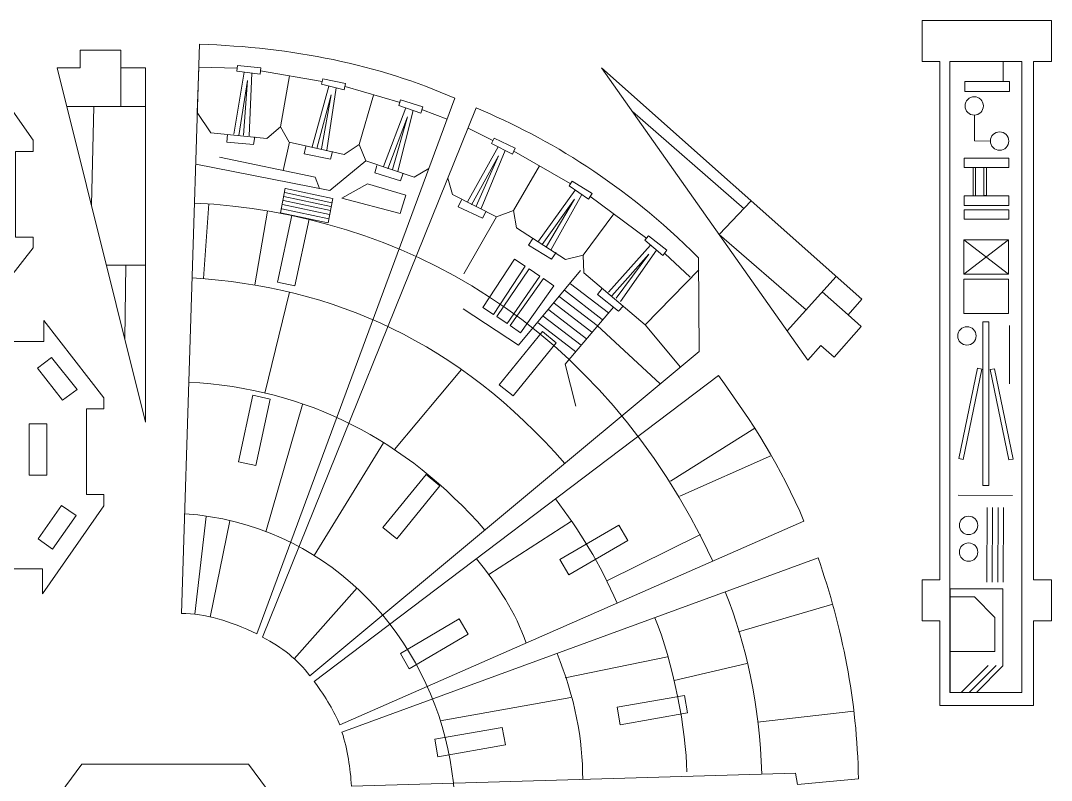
# Model space of a CAD drawing. Header units: millimetres. Extents: x -90 to 387, y 0 to 275.
# Drawn here: x 195.2 to 387.1, y 134 to 275.5 of the extents above; entities that cross this region are included whole.
import ezdxf

# ---------------------------------------------------------------- set-up
doc = ezdxf.new("R2010")
doc.units = ezdxf.units.MM
doc.layers.add('Layer 1', color=7, linetype='Continuous')

msp = doc.modelspace()

# ---------------------------------------------------------------- linework, layer by layer
at = {"layer": 'Layer 1', "color": 240, "lineweight": 20}
msp.add_lwpolyline([(196.83, 190.87), (200.13, 190.87), (200.13, 200.42), (196.83, 200.42), (196.83, 190.87)], close=True, dxfattribs=at)
at = {"layer": 'Layer 1', "color": 250, "lineweight": 20}
for points, knots in [([(363.02, 267.84), (363.02, 267.84), (363.02, 275.47), (363.02, 275.47), (363.02, 275.47), (363.02, 275.47), (387.09, 275.47), (387.09, 275.47), (387.09, 275.47), (387.09, 275.47), (387.09, 267.84), (387.09, 267.84), (387.09, 267.84), (387.09, 267.84), (383.78, 267.84), (383.78, 267.84), (383.78, 267.84), (383.78, 267.84), (383.78, 171.36), (383.78, 171.36), (383.78, 171.36), (383.78, 171.36), (387.09, 171.36), (387.09, 171.36), (387.09, 171.36), (387.09, 171.36), (387.09, 163.73), (387.09, 163.73), (387.09, 163.73), (387.09, 163.73), (383.78, 163.73), (383.78, 163.73), (383.78, 163.73), (383.78, 163.73), (383.78, 147.95), (383.78, 147.95), (383.78, 147.95), (383.78, 147.95), (366.32, 147.95), (366.32, 147.95), (366.32, 147.95), (366.32, 147.95), (366.32, 163.73), (366.32, 163.73), (366.32, 163.73), (366.32, 163.73), (363.02, 163.73), (363.02, 163.73), (363.02, 163.73), (363.02, 163.73), (363.02, 171.36), (363.02, 171.36), (363.02, 171.36), (363.02, 171.36), (366.32, 171.36), (366.32, 171.36), (366.32, 171.36), (366.32, 171.36), (366.32, 267.84), (366.32, 267.84), (366.32, 267.84), (366.32, 267.84), (363.02, 267.84), (363.02, 267.84)], [0, 0, 0, 0, 0.058824, 0.058824, 0.058824, 0.058824, 0.117647, 0.117647, 0.117647, 0.117647, 0.176471, 0.176471, 0.176471, 0.176471, 0.235294, 0.235294, 0.235294, 0.235294, 0.294118, 0.294118, 0.294118, 0.294118, 0.352941, 0.352941, 0.352941, 0.352941, 0.411765, 0.411765, 0.411765, 0.411765, 0.470588, 0.470588, 0.470588, 0.470588, 0.529412, 0.529412, 0.529412, 0.529412, 0.588235, 0.588235, 0.588235, 0.588235, 0.647059, 0.647059, 0.647059, 0.647059, 0.705882, 0.705882, 0.705882, 0.705882, 0.764706, 0.764706, 0.764706, 0.764706, 0.823529, 0.823529, 0.823529, 0.823529, 0.882353, 0.882353, 0.882353, 0.882353, 1, 1, 1, 1]), ([(239.2, 161.31), (234.26, 163.68), (229.54, 165.14), (225.2, 165.06), (225.2, 165.06), (225.2, 165.06), (228.53, 271.08), (228.53, 271.08), (228.53, 271.08), (245.84, 270.5), (261.79, 267.35), (276.04, 261), (276.04, 261), (276.04, 261), (239.2, 161.31), (239.2, 161.31)], [0, 0, 0, 0, 0.2, 0.2, 0.2, 0.2, 0.4, 0.4, 0.4, 0.4, 0.6, 0.6, 0.6, 0.6, 1, 1, 1, 1]), ([(186.05, 269.61), (186.05, 269.61), (197.57, 253.23), (197.57, 253.23), (197.57, 253.23), (197.57, 253.23), (197.57, 251.11), (197.57, 251.11), (197.57, 251.11), (197.57, 251.11), (194.27, 251.11), (194.27, 251.11), (194.27, 251.11), (194.27, 251.11), (194.27, 235.18), (194.27, 235.18), (194.27, 235.18), (194.27, 235.18), (197.57, 235.18), (197.57, 235.18), (197.57, 235.18), (197.57, 235.18), (197.57, 233.14), (197.57, 233.14), (197.57, 233.14), (197.57, 233.14), (186.27, 218.75), (186.27, 218.75), (186.27, 218.75), (186.27, 218.75), (186.05, 222.67), (186.05, 222.67), (186.05, 222.67), (186.05, 222.67), (179.82, 222.71), (179.82, 222.71), (179.82, 222.71), (179.82, 222.71), (179.82, 224.6), (179.82, 224.6), (179.82, 224.6), (179.82, 224.6), (155.52, 224.6), (155.52, 224.6), (155.52, 224.6), (155.52, 224.6), (155.52, 222.67), (155.52, 222.67), (155.52, 222.67), (155.52, 222.67), (149.53, 222.67), (149.53, 222.67), (149.53, 222.67), (149.53, 222.67), (149.53, 218.75), (149.53, 218.75), (149.53, 218.75), (149.53, 218.75), (138.33, 233.14), (138.33, 233.14), (138.33, 233.14), (138.33, 233.14), (138.33, 235.18), (138.33, 235.18), (138.33, 235.18), (138.33, 235.18), (141.6, 235.18), (141.6, 235.18), (141.6, 235.18), (141.6, 235.18), (141.6, 251.11), (141.6, 251.11), (141.6, 251.11), (141.6, 251.11), (138.33, 251.11), (138.33, 251.11), (138.33, 251.11), (138.33, 251.11), (138.33, 253.23), (138.33, 253.23), (138.33, 253.23), (138.33, 253.23), (149.75, 269.61), (149.75, 269.61), (149.75, 269.61), (149.75, 269.61), (149.75, 264.93), (149.75, 264.93), (149.75, 264.93), (149.75, 264.93), (155.52, 264.93), (155.52, 264.93), (155.52, 264.93), (155.52, 264.93), (155.52, 262.05), (155.52, 262.05), (155.52, 262.05), (155.52, 262.05), (179.82, 262.05), (179.82, 262.05), (179.82, 262.05), (179.82, 262.05), (179.82, 264.93), (179.82, 264.93), (179.82, 264.93), (179.82, 264.93), (186.05, 264.93), (186.05, 264.93), (186.05, 264.93), (186.05, 264.93), (186.05, 269.61), (186.05, 269.61)], [0, 0, 0, 0, 0.034483, 0.034483, 0.034483, 0.034483, 0.068966, 0.068966, 0.068966, 0.068966, 0.103448, 0.103448, 0.103448, 0.103448, 0.137931, 0.137931, 0.137931, 0.137931, 0.172414, 0.172414, 0.172414, 0.172414, 0.206897, 0.206897, 0.206897, 0.206897, 0.241379, 0.241379, 0.241379, 0.241379, 0.275862, 0.275862, 0.275862, 0.275862, 0.310345, 0.310345, 0.310345, 0.310345, 0.344828, 0.344828, 0.344828, 0.344828, 0.37931, 0.37931, 0.37931, 0.37931, 0.413793, 0.413793, 0.413793, 0.413793, 0.448276, 0.448276, 0.448276, 0.448276, 0.482759, 0.482759, 0.482759, 0.482759, 0.517241, 0.517241, 0.517241, 0.517241, 0.551724, 0.551724, 0.551724, 0.551724, 0.586207, 0.586207, 0.586207, 0.586207, 0.62069, 0.62069, 0.62069, 0.62069, 0.655172, 0.655172, 0.655172, 0.655172, 0.689655, 0.689655, 0.689655, 0.689655, 0.724138, 0.724138, 0.724138, 0.724138, 0.758621, 0.758621, 0.758621, 0.758621, 0.793103, 0.793103, 0.793103, 0.793103, 0.827586, 0.827586, 0.827586, 0.827586, 0.862069, 0.862069, 0.862069, 0.862069, 0.896552, 0.896552, 0.896552, 0.896552, 0.931034, 0.931034, 0.931034, 0.931034, 1, 1, 1, 1]), ([(206.31, 266.69), (206.31, 266.69), (206.31, 269.99), (206.31, 269.99), (206.31, 269.99), (206.31, 269.99), (213.93, 269.99), (213.93, 269.99), (213.93, 269.99), (213.93, 269.99), (213.93, 266.69), (213.93, 266.69), (213.93, 266.69), (213.93, 266.69), (218.49, 266.69), (218.49, 266.69), (218.49, 266.69), (218.49, 266.69), (218.49, 200.73), (218.49, 200.73), (218.49, 200.73), (218.49, 200.73), (202.08, 266.69), (202.08, 266.69), (202.08, 266.69), (202.08, 266.69), (206.31, 266.69), (206.31, 266.69)], [0, 0, 0, 0, 0.125, 0.125, 0.125, 0.125, 0.25, 0.25, 0.25, 0.25, 0.375, 0.375, 0.375, 0.375, 0.5, 0.5, 0.5, 0.5, 0.625, 0.625, 0.625, 0.625, 0.75, 0.75, 0.75, 0.75, 1, 1, 1, 1]), ([(303.38, 266.68), (303.38, 266.68), (351.82, 223.58), (351.82, 223.58), (351.82, 223.58), (351.82, 223.58), (349.24, 220.69), (349.24, 220.69), (349.24, 220.69), (349.24, 220.69), (351.71, 218.49), (351.71, 218.49), (351.71, 218.49), (351.71, 218.49), (346.64, 212.8), (346.64, 212.8), (346.64, 212.8), (346.64, 212.8), (344.18, 214.99), (344.18, 214.99), (344.18, 214.99), (344.18, 214.99), (341.76, 212.28), (341.76, 212.28), (341.76, 212.28), (341.76, 212.28), (303.38, 266.68), (303.38, 266.68)], [0, 0, 0, 0, 0.125, 0.125, 0.125, 0.125, 0.25, 0.25, 0.25, 0.25, 0.375, 0.375, 0.375, 0.375, 0.5, 0.5, 0.5, 0.5, 0.625, 0.625, 0.625, 0.625, 0.75, 0.75, 0.75, 0.75, 1, 1, 1, 1]), ([(280.06, 259.23), (293.7, 253.38), (307.44, 245.28), (321.43, 231.28), (321.43, 231.28), (321.43, 231.28), (321.56, 213.89), (321.56, 213.89), (321.56, 213.89), (321.56, 213.89), (249.09, 153.51), (249.09, 153.51), (249.09, 153.51), (246.85, 156.42), (243.92, 158.82), (240.27, 160.69), (240.27, 160.69), (240.27, 160.69), (280.06, 259.23), (280.06, 259.23)], [0, 0, 0, 0, 0.166667, 0.166667, 0.166667, 0.166667, 0.333333, 0.333333, 0.333333, 0.333333, 0.5, 0.5, 0.5, 0.5, 0.666667, 0.666667, 0.666667, 0.666667, 1, 1, 1, 1]), ([(163.05, 168.75), (163.05, 168.75), (151.53, 185.14), (151.53, 185.14), (151.53, 185.14), (151.53, 185.14), (151.53, 187.25), (151.53, 187.25), (151.53, 187.25), (151.53, 187.25), (154.82, 187.25), (154.82, 187.25), (154.82, 187.25), (154.82, 187.25), (154.82, 203.19), (154.82, 203.19), (154.82, 203.19), (154.82, 203.19), (151.53, 203.19), (151.53, 203.19), (151.53, 203.19), (151.53, 203.19), (151.53, 205.23), (151.53, 205.23), (151.53, 205.23), (151.53, 205.23), (162.83, 219.62), (162.83, 219.62), (162.83, 219.62), (162.83, 219.62), (163.05, 215.7), (163.05, 215.7), (163.05, 215.7), (163.05, 215.7), (169.28, 215.66), (169.28, 215.66), (169.28, 215.66), (169.28, 215.66), (169.28, 213.77), (169.28, 213.77), (169.28, 213.77), (169.28, 213.77), (193.57, 213.77), (193.57, 213.77), (193.57, 213.77), (193.57, 213.77), (193.57, 215.7), (193.57, 215.7), (193.57, 215.7), (193.57, 215.7), (199.57, 215.7), (199.57, 215.7), (199.57, 215.7), (199.57, 215.7), (199.57, 219.62), (199.57, 219.62), (199.57, 219.62), (199.57, 219.62), (210.76, 205.23), (210.76, 205.23), (210.76, 205.23), (210.76, 205.23), (210.76, 203.19), (210.76, 203.19), (210.76, 203.19), (210.76, 203.19), (207.5, 203.19), (207.5, 203.19), (207.5, 203.19), (207.5, 203.19), (207.5, 187.25), (207.5, 187.25), (207.5, 187.25), (207.5, 187.25), (210.76, 187.25), (210.76, 187.25), (210.76, 187.25), (210.76, 187.25), (210.76, 185.14), (210.76, 185.14), (210.76, 185.14), (210.76, 185.14), (199.35, 168.75), (199.35, 168.75), (199.35, 168.75), (199.35, 168.75), (199.35, 173.43), (199.35, 173.43), (199.35, 173.43), (199.35, 173.43), (193.57, 173.43), (193.57, 173.43), (193.57, 173.43), (193.57, 173.43), (193.57, 176.32), (193.57, 176.32), (193.57, 176.32), (193.57, 176.32), (169.28, 176.32), (169.28, 176.32), (169.28, 176.32), (169.28, 176.32), (169.28, 173.43), (169.28, 173.43), (169.28, 173.43), (169.28, 173.43), (163.05, 173.43), (163.05, 173.43), (163.05, 173.43), (163.05, 173.43), (163.05, 168.75), (163.05, 168.75)], [0, 0, 0, 0, 0.034483, 0.034483, 0.034483, 0.034483, 0.068966, 0.068966, 0.068966, 0.068966, 0.103448, 0.103448, 0.103448, 0.103448, 0.137931, 0.137931, 0.137931, 0.137931, 0.172414, 0.172414, 0.172414, 0.172414, 0.206897, 0.206897, 0.206897, 0.206897, 0.241379, 0.241379, 0.241379, 0.241379, 0.275862, 0.275862, 0.275862, 0.275862, 0.310345, 0.310345, 0.310345, 0.310345, 0.344828, 0.344828, 0.344828, 0.344828, 0.37931, 0.37931, 0.37931, 0.37931, 0.413793, 0.413793, 0.413793, 0.413793, 0.448276, 0.448276, 0.448276, 0.448276, 0.482759, 0.482759, 0.482759, 0.482759, 0.517241, 0.517241, 0.517241, 0.517241, 0.551724, 0.551724, 0.551724, 0.551724, 0.586207, 0.586207, 0.586207, 0.586207, 0.62069, 0.62069, 0.62069, 0.62069, 0.655172, 0.655172, 0.655172, 0.655172, 0.689655, 0.689655, 0.689655, 0.689655, 0.724138, 0.724138, 0.724138, 0.724138, 0.758621, 0.758621, 0.758621, 0.758621, 0.793103, 0.793103, 0.793103, 0.793103, 0.827586, 0.827586, 0.827586, 0.827586, 0.862069, 0.862069, 0.862069, 0.862069, 0.896552, 0.896552, 0.896552, 0.896552, 0.931034, 0.931034, 0.931034, 0.931034, 1, 1, 1, 1]), ([(249.91, 152.4), (252.09, 149.44), (253.71, 146.74), (254.64, 144.34), (254.64, 144.34), (254.64, 144.34), (341.04, 182.28), (341.04, 182.28), (341.04, 182.28), (336.86, 192.21), (331.27, 201.03), (325.11, 209.39), (325.11, 209.39), (325.11, 209.39), (249.91, 152.4), (249.91, 152.4)], [0, 0, 0, 0, 0.2, 0.2, 0.2, 0.2, 0.4, 0.4, 0.4, 0.4, 0.6, 0.6, 0.6, 0.6, 1, 1, 1, 1]), ([(339.81, 133.26), (339.81, 133.26), (339.44, 135.34), (339.44, 135.34), (339.44, 135.34), (339.44, 135.34), (256.82, 132.93), (256.82, 132.93), (256.82, 132.93), (256.63, 136.3), (256.1, 139.66), (255.06, 143.01), (255.06, 143.01), (255.06, 143.01), (343.68, 175.42), (343.68, 175.42), (343.68, 175.42), (348.14, 162.49), (350.95, 148.92), (351.17, 134.32), (351.17, 134.32), (351.17, 134.32), (339.81, 133.26), (339.81, 133.26)], [0, 0, 0, 0, 0.142857, 0.142857, 0.142857, 0.142857, 0.285714, 0.285714, 0.285714, 0.285714, 0.428571, 0.428571, 0.428571, 0.428571, 0.571429, 0.571429, 0.571429, 0.571429, 0.714286, 0.714286, 0.714286, 0.714286, 1, 1, 1, 1]), ([(199.62, 127.52), (199.62, 127.52), (206.65, 137.06), (206.65, 137.06), (206.65, 137.06), (206.65, 137.06), (237.63, 137.06), (237.63, 137.06), (237.63, 137.06), (237.63, 137.06), (244.34, 127.95), (244.34, 127.95), (244.34, 127.95), (244.34, 127.95), (244.34, 108.65), (244.34, 108.65), (244.34, 108.65), (244.34, 108.65), (237.15, 98.9), (237.15, 98.9), (237.15, 98.9), (237.15, 98.9), (206.81, 98.9), (206.81, 98.9), (206.81, 98.9), (206.81, 98.9), (199.62, 108.65), (199.62, 108.65), (199.62, 108.65), (199.62, 108.65), (199.62, 127.52), (199.62, 127.52)], [0, 0, 0, 0, 0.111111, 0.111111, 0.111111, 0.111111, 0.222222, 0.222222, 0.222222, 0.222222, 0.333333, 0.333333, 0.333333, 0.333333, 0.444444, 0.444444, 0.444444, 0.444444, 0.555556, 0.555556, 0.555556, 0.555556, 0.666667, 0.666667, 0.666667, 0.666667, 0.777778, 0.777778, 0.777778, 0.777778, 1, 1, 1, 1])]:
    msp.add_open_spline(points, degree=3, knots=knots, dxfattribs=at)
at = {"layer": 'Layer 1', "color": 114, "lineweight": 20}
for points in [[(213.93, 266.69), (213.93, 266.69), (213.93, 259.5), (213.93, 259.5)], [(378.14, 267.85), (378.14, 264.08), (378.14, 264.08), (378.14, 264.08)], [(236.86, 265.88), (236.86, 265.88), (234.96, 254.33), (234.96, 254.33)], [(238.31, 265.69), (238.31, 265.69), (237.76, 254), (237.76, 254)], [(251.38, 264.12), (251.38, 264.12), (239.88, 266.12), (239.88, 266.12)], [(243.64, 255.72), (243.64, 255.72), (245.29, 265.18), (245.29, 265.18)], [(252.59, 263.29), (252.59, 263.29), (249.51, 251.99), (249.51, 251.99)], [(254, 262.95), (254, 262.95), (252.27, 251.37), (252.27, 251.37)], [(265.91, 260.22), (265.91, 260.22), (255.65, 263.17), (255.65, 263.17)], [(203.87, 259.5), (203.87, 259.5), (218.49, 259.5), (218.49, 259.5)], [(208.89, 259.5), (208.89, 259.5), (208.43, 241.15), (208.43, 241.15)], [(266.94, 259.23), (266.94, 259.23), (262.76, 248.29), (262.76, 248.29)], [(268.32, 258.75), (268.32, 258.75), (265.45, 247.41), (265.45, 247.41)], [(274.62, 257.15), (274.62, 257.15), (270.06, 258.84), (270.06, 258.84)], [(309.11, 258.57), (309.11, 258.57), (329.88, 240.43), (329.88, 240.43)], [(278.53, 255.46), (278.53, 255.46), (283.11, 253.12), (283.11, 253.12)], [(244.12, 247.57), (244.12, 247.57), (245.3, 252.81), (245.3, 252.81)], [(255.44, 250.53), (255.44, 250.53), (258.25, 252.42), (258.25, 252.42)], [(284.14, 251.96), (284.14, 251.96), (278.43, 241.73), (278.43, 241.73)], [(285.43, 251.29), (285.43, 251.29), (280.96, 240.48), (280.96, 240.48)], [(287.03, 251.19), (287.03, 251.19), (297.53, 245.15), (297.53, 245.15)], [(243.61, 239.7), (243.61, 239.7), (244.47, 244.25), (244.47, 244.25)], [(244.54, 244.23), (244.54, 244.23), (253.3, 242.36), (253.3, 242.36)], [(298.48, 243.92), (298.48, 243.92), (291.65, 234.4), (291.65, 234.4)], [(244.18, 241.96), (244.18, 241.96), (252.94, 240.09), (252.94, 240.09)], [(244.21, 242.72), (244.21, 242.72), (252.97, 240.85), (252.97, 240.85)], [(244.44, 243.44), (244.44, 243.44), (253.2, 241.57), (253.2, 241.57)], [(252.47, 237.8), (252.47, 237.8), (253.34, 242.35), (253.34, 242.35)], [(299.69, 243.1), (299.69, 243.1), (294.02, 232.86), (294.02, 232.86)], [(301.21, 242.78), (301.21, 242.78), (311.79, 234.92), (311.79, 234.92)], [(324.09, 174.83), (303.19, 219.3), (265.86, 239.57), (227.61, 241.5)], [(230.27, 241.34), (230.27, 241.34), (229.26, 227.43), (229.26, 227.43)], [(241.22, 240), (241.22, 240), (238.84, 226.26), (238.84, 226.26)], [(243.86, 240.43), (243.86, 240.43), (252.62, 238.56), (252.62, 238.56)], [(243.96, 241.23), (243.96, 241.23), (252.72, 239.35), (252.72, 239.35)], [(287.01, 240.13), (287.01, 240.13), (287.51, 236.88), (287.51, 236.88)], [(243.64, 239.69), (243.64, 239.69), (252.4, 237.82), (252.4, 237.82)], [(370.8, 228.24), (370.8, 228.24), (379.13, 234.64), (379.13, 234.64)], [(370.8, 234.64), (370.8, 234.64), (379.13, 228.24), (379.13, 228.24)], [(312.49, 233.67), (312.49, 233.67), (304.69, 224.93), (304.69, 224.93)], [(313.6, 232.73), (313.6, 232.73), (306.88, 223.15), (306.88, 223.15)], [(315.15, 232.14), (315.15, 232.14), (319.87, 227.69), (319.87, 227.69)], [(211.22, 229.94), (211.22, 229.94), (218.49, 229.94), (218.49, 229.94)], [(214.63, 216.24), (214.63, 216.24), (214.86, 229.96), (214.86, 229.96)], [(311.51, 218.83), (311.51, 218.83), (321.45, 229.07), (321.45, 229.07)], [(227.17, 227.56), (253.43, 226.01), (276.88, 215.54), (296.54, 193.04)], [(297.6, 226.47), (297.6, 226.47), (304.63, 221.04), (304.63, 221.04)], [(347.02, 227.85), (347.02, 227.85), (337.94, 217.7), (337.94, 217.7)], [(245.27, 224.92), (245.27, 224.92), (240.67, 206.08), (240.67, 206.08)], [(296.48, 225.26), (296.48, 225.26), (303.51, 219.83), (303.51, 219.83)], [(344.45, 224.97), (344.45, 224.97), (349.24, 220.69), (349.24, 220.69)], [(294.53, 222.87), (294.53, 222.87), (301.56, 217.44), (301.56, 217.44)], [(295.5, 224.12), (295.5, 224.12), (302.53, 218.7), (302.53, 218.7)], [(293.55, 221.64), (293.55, 221.64), (300.58, 216.21), (300.58, 216.21)], [(291.54, 219.23), (291.54, 219.23), (298.57, 213.8), (298.57, 213.8)], [(292.52, 220.46), (292.52, 220.46), (299.55, 215.04), (299.55, 215.04)], [(302.53, 218.7), (302.53, 218.7), (314.28, 207.82), (314.28, 207.82)], [(379.31, 218.72), (379.31, 207.87), (379.31, 207.87), (379.31, 207.87)], [(277.32, 210.52), (277.32, 210.52), (264.83, 195.61), (264.83, 195.61)], [(226.56, 208.17), (248.74, 206.94), (266.95, 197.44), (281.64, 180.63)], [(247.68, 204.01), (247.68, 204.01), (240.91, 180.3), (240.91, 180.3)], [(331.92, 199.61), (331.92, 199.61), (316.21, 189.73), (316.21, 189.73)], [(262.76, 196.87), (262.76, 196.87), (249.91, 175.89), (249.91, 175.89)], [(334.97, 194.5), (334.97, 194.5), (317.91, 186.93), (317.91, 186.93)], [(294.8, 186.42), (299.21, 180.65), (303.14, 174.26), (306.27, 167.01)], [(369.73, 187.1), (369.73, 187.1), (379.87, 187.05), (379.87, 187.05)], [(375.06, 170.94), (375.06, 170.94), (375.13, 184.81), (375.13, 184.81)], [(376.08, 170.94), (376.08, 170.94), (376.14, 184.81), (376.14, 184.81)], [(377.09, 170.94), (377.09, 170.94), (377.16, 184.81), (377.16, 184.81)], [(378.11, 170.94), (378.11, 170.94), (378.18, 184.81), (378.18, 184.81)], [(244.08, 79.88), (298.33, 105.21), (277.77, 180), (225.8, 183.66)], [(229.79, 183.16), (229.79, 183.16), (227.65, 164.95), (227.65, 164.95)], [(234.2, 182.33), (234.2, 182.33), (230.5, 164.4), (230.5, 164.4)], [(297.8, 182.3), (297.8, 182.3), (282.36, 172.35), (282.36, 172.35)], [(321.79, 179.78), (321.79, 179.78), (304.35, 171.14), (304.35, 171.14)], [(289.36, 159.59), (287.39, 165.18), (284.11, 170.35), (280.09, 175.27)], [(246.17, 156.66), (246.17, 156.66), (257.91, 169.89), (257.91, 169.89)], [(326.4, 169.1), (330.3, 159.32), (332.75, 148.17), (333.19, 135.15)], [(346.42, 166.83), (346.42, 166.83), (328.84, 161.7), (328.84, 161.7)], [(313.3, 164.31), (316.64, 156.14), (319.22, 143.1), (319.21, 135.6)], [(295.08, 157.65), (298.42, 149.48), (299.88, 141.68), (299.86, 134.18)], [(296.6, 153.14), (296.6, 153.14), (315.67, 157.03), (315.67, 157.03)], [(330.39, 155.79), (330.39, 155.79), (316.87, 152.64), (316.87, 152.64)], [(375.31, 155.38), (375.31, 155.38), (370.37, 150.44), (370.37, 150.44)], [(376.81, 155.38), (376.81, 155.38), (371.87, 150.44), (371.87, 150.44)], [(273.32, 145.12), (273.32, 145.12), (297.62, 149.46), (297.62, 149.46)], [(350.35, 146.91), (350.35, 146.91), (332.37, 144.84), (332.37, 144.84)]]:
    msp.add_open_spline(points, degree=3, dxfattribs=at)
for points, knots in [([(235.54, 266.6), (235.54, 266.6), (228.4, 266.82), (228.4, 266.82), (228.4, 266.82), (228.4, 266.82), (228.13, 258.33), (228.13, 258.33), (228.13, 258.33), (228.13, 258.33), (230.65, 254.58), (230.65, 254.58), (230.65, 254.58), (230.65, 254.58), (241.06, 253.54), (241.06, 253.54), (241.06, 253.54), (241.06, 253.54), (243.64, 255.72), (243.64, 255.72), (243.64, 255.72), (243.64, 255.72), (245.22, 252.83), (245.22, 252.83), (245.22, 252.83), (245.22, 252.83), (255.44, 250.53), (255.44, 250.53)], [0, 0, 0, 0, 0.125, 0.125, 0.125, 0.125, 0.25, 0.25, 0.25, 0.25, 0.375, 0.375, 0.375, 0.375, 0.5, 0.5, 0.5, 0.5, 0.625, 0.625, 0.625, 0.625, 0.75, 0.75, 0.75, 0.75, 1, 1, 1, 1]), ([(235.47, 266.07), (235.47, 266.07), (235.61, 267.13), (235.61, 267.13), (235.61, 267.13), (235.61, 267.13), (239.94, 266.7), (239.94, 266.7), (239.94, 266.7), (239.94, 266.7), (239.82, 265.49), (239.82, 265.49), (239.82, 265.49), (239.82, 265.49), (235.47, 266.07), (235.47, 266.07)], [0, 0, 0, 0, 0.2, 0.2, 0.2, 0.2, 0.4, 0.4, 0.4, 0.4, 0.6, 0.6, 0.6, 0.6, 1, 1, 1, 1]), ([(368.17, 150.4), (368.17, 150.4), (368.17, 267.83), (368.17, 267.83), (368.17, 267.83), (368.17, 267.83), (381.58, 267.83), (381.58, 267.83), (381.58, 267.83), (381.58, 267.83), (381.58, 150.4), (381.58, 150.4), (381.58, 150.4), (381.58, 150.4), (368.17, 150.4), (368.17, 150.4)], [0, 0, 0, 0, 0.2, 0.2, 0.2, 0.2, 0.4, 0.4, 0.4, 0.4, 0.6, 0.6, 0.6, 0.6, 1, 1, 1, 1]), ([(235.85, 254.06), (235.85, 254.06), (237.49, 264.31), (237.49, 264.31), (237.49, 264.31), (237.49, 264.31), (236.72, 254.13), (236.72, 254.13)], [0, 0, 0, 0, 0.333333, 0.333333, 0.333333, 0.333333, 1, 1, 1, 1]), ([(251.22, 263.62), (251.22, 263.62), (251.47, 264.65), (251.47, 264.65), (251.47, 264.65), (251.47, 264.65), (255.73, 263.79), (255.73, 263.79), (255.73, 263.79), (255.73, 263.79), (255.49, 262.59), (255.49, 262.59), (255.49, 262.59), (255.49, 262.59), (251.22, 263.62), (251.22, 263.62)], [0, 0, 0, 0, 0.2, 0.2, 0.2, 0.2, 0.4, 0.4, 0.4, 0.4, 0.6, 0.6, 0.6, 0.6, 1, 1, 1, 1]), ([(370.98, 264.11), (370.98, 264.11), (370.98, 262.27), (370.98, 262.27), (370.98, 262.27), (370.98, 262.27), (379.26, 262.27), (379.26, 262.27), (379.26, 262.27), (379.26, 262.27), (379.26, 264.11), (379.26, 264.11), (379.26, 264.11), (379.26, 264.11), (370.98, 264.11), (370.98, 264.11)], [0, 0, 0, 0, 0.2, 0.2, 0.2, 0.2, 0.4, 0.4, 0.4, 0.4, 0.6, 0.6, 0.6, 0.6, 1, 1, 1, 1]), ([(227.83, 248.72), (227.83, 248.72), (252.79, 243.82), (252.79, 243.82), (252.79, 243.82), (252.79, 243.82), (259.49, 249.37), (259.49, 249.37), (259.49, 249.37), (259.49, 249.37), (258.25, 252.42), (258.25, 252.42), (258.25, 252.42), (258.25, 252.42), (260.93, 261.6), (260.93, 261.6)], [0, 0, 0, 0, 0.2, 0.2, 0.2, 0.2, 0.4, 0.4, 0.4, 0.4, 0.6, 0.6, 0.6, 0.6, 1, 1, 1, 1]), ([(250.37, 251.63), (250.37, 251.63), (253.05, 261.66), (253.05, 261.66), (253.05, 261.66), (253.05, 261.66), (251.25, 251.61), (251.25, 251.61)], [0, 0, 0, 0, 0.333333, 0.333333, 0.333333, 0.333333, 1, 1, 1, 1]), ([(374.43, 259.59), (374.43, 260.53), (373.66, 261.3), (372.72, 261.3), (372.72, 261.3), (371.77, 261.3), (371.01, 260.53), (371.01, 259.59), (371.01, 259.59), (371.01, 258.64), (371.77, 257.88), (372.72, 257.88), (372.72, 257.88), (373.66, 257.88), (374.43, 258.64), (374.43, 259.59)], [0, 0, 0, 0, 0.2, 0.2, 0.2, 0.2, 0.4, 0.4, 0.4, 0.4, 0.6, 0.6, 0.6, 0.6, 1, 1, 1, 1]), ([(265.61, 259.69), (265.61, 259.69), (265.96, 260.7), (265.96, 260.7), (265.96, 260.7), (265.96, 260.7), (270.12, 259.42), (270.12, 259.42), (270.12, 259.42), (270.12, 259.42), (269.76, 258.25), (269.76, 258.25), (269.76, 258.25), (269.76, 258.25), (265.61, 259.69), (265.61, 259.69)], [0, 0, 0, 0, 0.2, 0.2, 0.2, 0.2, 0.4, 0.4, 0.4, 0.4, 0.6, 0.6, 0.6, 0.6, 1, 1, 1, 1]), ([(263.58, 247.85), (263.58, 247.85), (267.24, 257.56), (267.24, 257.56), (267.24, 257.56), (267.24, 257.56), (264.45, 247.74), (264.45, 247.74)], [0, 0, 0, 0, 0.333333, 0.333333, 0.333333, 0.333333, 1, 1, 1, 1]), ([(375.69, 253.05), (375.69, 253.05), (372.78, 253.06), (372.78, 253.06), (372.78, 253.06), (372.78, 253.06), (372.8, 257.82), (372.8, 257.82)], [0, 0, 0, 0, 0.333333, 0.333333, 0.333333, 0.333333, 1, 1, 1, 1]), ([(233.75, 254.27), (233.75, 254.27), (233.61, 252.85), (233.61, 252.85), (233.61, 252.85), (233.61, 252.85), (238.61, 252.38), (238.61, 252.38), (238.61, 252.38), (238.61, 252.38), (238.82, 253.86), (238.82, 253.86)], [0, 0, 0, 0, 0.25, 0.25, 0.25, 0.25, 0.5, 0.5, 0.5, 0.5, 1, 1, 1, 1]), ([(282.89, 252.61), (282.89, 252.61), (283.38, 253.56), (283.38, 253.56), (283.38, 253.56), (283.38, 253.56), (287.31, 251.69), (287.31, 251.69), (287.31, 251.69), (287.31, 251.69), (286.78, 250.59), (286.78, 250.59), (286.78, 250.59), (286.78, 250.59), (282.89, 252.61), (282.89, 252.61)], [0, 0, 0, 0, 0.2, 0.2, 0.2, 0.2, 0.4, 0.4, 0.4, 0.4, 0.6, 0.6, 0.6, 0.6, 1, 1, 1, 1]), ([(379.16, 253.04), (379.16, 253.98), (378.4, 254.75), (377.45, 254.75), (377.45, 254.75), (376.51, 254.75), (375.74, 253.98), (375.74, 253.04), (375.74, 253.04), (375.74, 252.09), (376.51, 251.33), (377.45, 251.33), (377.45, 251.33), (378.4, 251.33), (379.16, 252.09), (379.16, 253.04)], [0, 0, 0, 0, 0.2, 0.2, 0.2, 0.2, 0.4, 0.4, 0.4, 0.4, 0.6, 0.6, 0.6, 0.6, 1, 1, 1, 1]), ([(248.31, 252.05), (248.31, 252.05), (248.02, 250.65), (248.02, 250.65), (248.02, 250.65), (248.02, 250.65), (252.95, 249.67), (252.95, 249.67), (252.95, 249.67), (252.95, 249.67), (253.3, 251.13), (253.3, 251.13)], [0, 0, 0, 0, 0.25, 0.25, 0.25, 0.25, 0.5, 0.5, 0.5, 0.5, 1, 1, 1, 1]), ([(232.25, 250.04), (232.25, 250.04), (250.07, 246.34), (250.07, 246.34), (250.07, 246.34), (250.07, 246.34), (250.87, 244.21), (250.87, 244.21)], [0, 0, 0, 0, 0.333333, 0.333333, 0.333333, 0.333333, 1, 1, 1, 1]), ([(279.18, 241.18), (279.18, 241.18), (284.2, 250.27), (284.2, 250.27), (284.2, 250.27), (284.2, 250.27), (280.02, 240.95), (280.02, 240.95)], [0, 0, 0, 0, 0.333333, 0.333333, 0.333333, 0.333333, 1, 1, 1, 1]), ([(370.85, 248.11), (370.85, 248.11), (370.85, 249.88), (370.85, 249.88), (370.85, 249.88), (370.85, 249.88), (379.15, 249.88), (379.15, 249.88), (379.15, 249.88), (379.15, 249.88), (379.15, 248.11), (379.15, 248.11), (379.15, 248.11), (379.15, 248.11), (370.85, 248.11), (370.85, 248.11)], [0, 0, 0, 0, 0.2, 0.2, 0.2, 0.2, 0.4, 0.4, 0.4, 0.4, 0.6, 0.6, 0.6, 0.6, 1, 1, 1, 1]), ([(259.49, 249.37), (259.49, 249.37), (268.52, 246.3), (268.52, 246.3), (268.52, 246.3), (268.52, 246.3), (271.22, 247.94), (271.22, 247.94)], [0, 0, 0, 0, 0.333333, 0.333333, 0.333333, 0.333333, 1, 1, 1, 1]), ([(261.57, 248.48), (261.57, 248.48), (261.15, 247.11), (261.15, 247.11), (261.15, 247.11), (261.15, 247.11), (265.95, 245.65), (265.95, 245.65), (265.95, 245.65), (265.95, 245.65), (266.45, 247.06), (266.45, 247.06)], [0, 0, 0, 0, 0.25, 0.25, 0.25, 0.25, 0.5, 0.5, 0.5, 0.5, 1, 1, 1, 1]), ([(277.73, 228.32), (277.73, 228.32), (283.84, 238.96), (283.84, 238.96), (283.84, 238.96), (283.84, 238.96), (287.01, 240.13), (287.01, 240.13), (287.01, 240.13), (287.01, 240.13), (291.8, 248.42), (291.8, 248.42)], [0, 0, 0, 0, 0.25, 0.25, 0.25, 0.25, 0.5, 0.5, 0.5, 0.5, 1, 1, 1, 1]), ([(372.51, 248.1), (372.51, 248.1), (372.51, 242.85), (372.51, 242.85), (372.51, 242.85), (372.51, 242.85), (372.99, 242.85), (372.99, 242.85), (372.99, 242.85), (372.99, 242.85), (372.99, 248.1), (372.99, 248.1), (372.99, 248.1), (372.99, 248.1), (372.51, 248.1), (372.51, 248.1)], [0, 0, 0, 0, 0.2, 0.2, 0.2, 0.2, 0.4, 0.4, 0.4, 0.4, 0.6, 0.6, 0.6, 0.6, 1, 1, 1, 1]), ([(374.52, 248.13), (374.52, 248.13), (374.52, 242.88), (374.52, 242.88), (374.52, 242.88), (374.52, 242.88), (375, 242.88), (375, 242.88), (375, 242.88), (375, 242.88), (375, 248.13), (375, 248.13), (375, 248.13), (375, 248.13), (374.52, 248.13), (374.52, 248.13)], [0, 0, 0, 0, 0.2, 0.2, 0.2, 0.2, 0.4, 0.4, 0.4, 0.4, 0.6, 0.6, 0.6, 0.6, 1, 1, 1, 1]), ([(283.84, 238.96), (283.84, 238.96), (275.65, 243.08), (275.65, 243.08), (275.65, 243.08), (275.65, 243.08), (274.78, 246.16), (274.78, 246.16)], [0, 0, 0, 0, 0.333333, 0.333333, 0.333333, 0.333333, 1, 1, 1, 1]), ([(297.31, 244.7), (297.31, 244.7), (297.9, 245.59), (297.9, 245.59), (297.9, 245.59), (297.9, 245.59), (301.6, 243.29), (301.6, 243.29), (301.6, 243.29), (301.6, 243.29), (300.95, 242.25), (300.95, 242.25), (300.95, 242.25), (300.95, 242.25), (297.31, 244.7), (297.31, 244.7)], [0, 0, 0, 0, 0.2, 0.2, 0.2, 0.2, 0.4, 0.4, 0.4, 0.4, 0.6, 0.6, 0.6, 0.6, 1, 1, 1, 1]), ([(255.02, 242.42), (255.02, 242.42), (259.8, 245.07), (259.8, 245.07), (259.8, 245.07), (259.8, 245.07), (266.97, 242.95), (266.97, 242.95), (266.97, 242.95), (266.97, 242.95), (265.86, 239.57), (265.86, 239.57), (265.86, 239.57), (265.86, 239.57), (255.02, 242.42), (255.02, 242.42)], [0, 0, 0, 0, 0.2, 0.2, 0.2, 0.2, 0.4, 0.4, 0.4, 0.4, 0.6, 0.6, 0.6, 0.6, 1, 1, 1, 1]), ([(277.28, 242.09), (277.28, 242.09), (276.66, 240.8), (276.66, 240.8), (276.66, 240.8), (276.66, 240.8), (281.21, 238.66), (281.21, 238.66), (281.21, 238.66), (281.21, 238.66), (281.9, 239.99), (281.9, 239.99)], [0, 0, 0, 0, 0.25, 0.25, 0.25, 0.25, 0.5, 0.5, 0.5, 0.5, 1, 1, 1, 1]), ([(292.34, 233.76), (292.34, 233.76), (298.35, 242.23), (298.35, 242.23), (298.35, 242.23), (298.35, 242.23), (293.15, 233.44), (293.15, 233.44)], [0, 0, 0, 0, 0.333333, 0.333333, 0.333333, 0.333333, 1, 1, 1, 1]), ([(331.21, 241.92), (331.21, 241.92), (325.27, 235.65), (325.27, 235.65), (325.27, 235.65), (325.27, 235.65), (341.46, 221.63), (341.46, 221.63)], [0, 0, 0, 0, 0.333333, 0.333333, 0.333333, 0.333333, 1, 1, 1, 1]), ([(370.85, 241.05), (370.85, 241.05), (370.85, 242.82), (370.85, 242.82), (370.85, 242.82), (370.85, 242.82), (379.15, 242.82), (379.15, 242.82), (379.15, 242.82), (379.15, 242.82), (379.15, 241.05), (379.15, 241.05), (379.15, 241.05), (379.15, 241.05), (370.85, 241.05), (370.85, 241.05)], [0, 0, 0, 0, 0.2, 0.2, 0.2, 0.2, 0.4, 0.4, 0.4, 0.4, 0.6, 0.6, 0.6, 0.6, 1, 1, 1, 1]), ([(370.85, 238.49), (370.85, 238.49), (370.85, 240.26), (370.85, 240.26), (370.85, 240.26), (370.85, 240.26), (379.15, 240.26), (379.15, 240.26), (379.15, 240.26), (379.15, 240.26), (379.15, 238.49), (379.15, 238.49), (379.15, 238.49), (379.15, 238.49), (370.85, 238.49), (370.85, 238.49)], [0, 0, 0, 0, 0.2, 0.2, 0.2, 0.2, 0.4, 0.4, 0.4, 0.4, 0.6, 0.6, 0.6, 0.6, 1, 1, 1, 1]), ([(305.63, 239.5), (305.63, 239.5), (299.94, 231.8), (299.94, 231.8), (299.94, 231.8), (299.94, 231.8), (296.65, 230.99), (296.65, 230.99), (296.65, 230.99), (296.65, 230.99), (287.51, 236.88), (287.51, 236.88)], [0, 0, 0, 0, 0.25, 0.25, 0.25, 0.25, 0.5, 0.5, 0.5, 0.5, 1, 1, 1, 1]), ([(290.55, 234.88), (290.55, 234.88), (289.79, 233.67), (289.79, 233.67), (289.79, 233.67), (289.79, 233.67), (294.06, 231.03), (294.06, 231.03), (294.06, 231.03), (294.06, 231.03), (294.9, 232.27), (294.9, 232.27)], [0, 0, 0, 0, 0.25, 0.25, 0.25, 0.25, 0.5, 0.5, 0.5, 0.5, 1, 1, 1, 1]), ([(311.41, 234.57), (311.41, 234.57), (312.1, 235.39), (312.1, 235.39), (312.1, 235.39), (312.1, 235.39), (315.53, 232.71), (315.53, 232.71), (315.53, 232.71), (315.53, 232.71), (314.77, 231.75), (314.77, 231.75), (314.77, 231.75), (314.77, 231.75), (311.41, 234.57), (311.41, 234.57)], [0, 0, 0, 0, 0.2, 0.2, 0.2, 0.2, 0.4, 0.4, 0.4, 0.4, 0.6, 0.6, 0.6, 0.6, 1, 1, 1, 1]), ([(370.8, 228.24), (370.8, 228.24), (370.8, 234.64), (370.8, 234.64), (370.8, 234.64), (370.8, 234.64), (379.13, 234.64), (379.13, 234.64), (379.13, 234.64), (379.13, 234.64), (379.13, 228.24), (379.13, 228.24), (379.13, 228.24), (379.13, 228.24), (370.8, 228.24), (370.8, 228.24)], [0, 0, 0, 0, 0.2, 0.2, 0.2, 0.2, 0.4, 0.4, 0.4, 0.4, 0.6, 0.6, 0.6, 0.6, 1, 1, 1, 1]), ([(281.29, 222.08), (281.29, 222.08), (283.28, 220.78), (283.28, 220.78), (283.28, 220.78), (283.28, 220.78), (289.16, 229.74), (289.16, 229.74), (289.16, 229.74), (289.16, 229.74), (287.17, 231.04), (287.17, 231.04), (287.17, 231.04), (287.17, 231.04), (281.29, 222.08), (281.29, 222.08)], [0, 0, 0, 0, 0.2, 0.2, 0.2, 0.2, 0.4, 0.4, 0.4, 0.4, 0.6, 0.6, 0.6, 0.6, 1, 1, 1, 1]), ([(299.94, 231.8), (299.94, 231.8), (300.07, 228.51), (300.07, 228.51), (300.07, 228.51), (300.07, 228.51), (311.51, 218.83), (311.51, 218.83), (311.51, 218.83), (311.51, 218.83), (318.06, 210.97), (318.06, 210.97)], [0, 0, 0, 0, 0.25, 0.25, 0.25, 0.25, 0.5, 0.5, 0.5, 0.5, 1, 1, 1, 1]), ([(305.3, 224.23), (305.3, 224.23), (312.18, 232), (312.18, 232), (312.18, 232), (312.18, 232), (306.07, 223.82), (306.07, 223.82)], [0, 0, 0, 0, 0.333333, 0.333333, 0.333333, 0.333333, 1, 1, 1, 1]), ([(277.64, 221.81), (277.64, 221.81), (287.91, 215.05), (287.91, 215.05), (287.91, 215.05), (287.91, 215.05), (299.42, 228.97), (299.42, 228.97)], [0, 0, 0, 0, 0.333333, 0.333333, 0.333333, 0.333333, 1, 1, 1, 1]), ([(289.89, 229.26), (289.89, 229.26), (291.86, 227.91), (291.86, 227.91), (291.86, 227.91), (291.86, 227.91), (285.82, 219.06), (285.82, 219.06), (285.82, 219.06), (285.82, 219.06), (283.85, 220.41), (283.85, 220.41), (283.85, 220.41), (283.85, 220.41), (289.89, 229.26), (289.89, 229.26)], [0, 0, 0, 0, 0.2, 0.2, 0.2, 0.2, 0.4, 0.4, 0.4, 0.4, 0.6, 0.6, 0.6, 0.6, 1, 1, 1, 1]), ([(292.54, 227.44), (292.54, 227.44), (294.48, 226.06), (294.48, 226.06), (294.48, 226.06), (294.48, 226.06), (288.27, 217.32), (288.27, 217.32), (288.27, 217.32), (288.27, 217.32), (286.33, 218.7), (286.33, 218.7), (286.33, 218.7), (286.33, 218.7), (292.54, 227.44), (292.54, 227.44)], [0, 0, 0, 0, 0.2, 0.2, 0.2, 0.2, 0.4, 0.4, 0.4, 0.4, 0.6, 0.6, 0.6, 0.6, 1, 1, 1, 1]), ([(370.77, 220.97), (370.77, 220.97), (370.77, 227.36), (370.77, 227.36), (370.77, 227.36), (370.77, 227.36), (379.09, 227.36), (379.09, 227.36), (379.09, 227.36), (379.09, 227.36), (379.09, 220.97), (379.09, 220.97), (379.09, 220.97), (379.09, 220.97), (370.77, 220.97), (370.77, 220.97)], [0, 0, 0, 0, 0.2, 0.2, 0.2, 0.2, 0.4, 0.4, 0.4, 0.4, 0.6, 0.6, 0.6, 0.6, 1, 1, 1, 1]), ([(303.51, 225.59), (303.51, 225.59), (302.62, 224.49), (302.62, 224.49), (302.62, 224.49), (302.62, 224.49), (306.54, 221.35), (306.54, 221.35), (306.54, 221.35), (306.54, 221.35), (307.39, 222.32), (307.39, 222.32)], [0, 0, 0, 0, 0.25, 0.25, 0.25, 0.25, 0.5, 0.5, 0.5, 0.5, 1, 1, 1, 1]), ([(305.57, 222.13), (305.57, 222.13), (296.62, 211.49), (296.62, 211.49), (296.62, 211.49), (296.62, 211.49), (298.61, 203.71), (298.61, 203.71)], [0, 0, 0, 0, 0.333333, 0.333333, 0.333333, 0.333333, 1, 1, 1, 1]), ([(374.32, 188.93), (374.32, 188.93), (374.32, 219.36), (374.32, 219.36), (374.32, 219.36), (374.32, 219.36), (375.44, 219.36), (375.44, 219.36), (375.44, 219.36), (375.44, 219.36), (375.44, 188.93), (375.44, 188.93), (375.44, 188.93), (375.44, 188.93), (374.32, 188.93), (374.32, 188.93)], [0, 0, 0, 0, 0.2, 0.2, 0.2, 0.2, 0.4, 0.4, 0.4, 0.4, 0.6, 0.6, 0.6, 0.6, 1, 1, 1, 1]), ([(373.08, 216.77), (373.08, 217.71), (372.31, 218.48), (371.37, 218.48), (371.37, 218.48), (370.42, 218.48), (369.65, 217.71), (369.65, 216.77), (369.65, 216.77), (369.65, 215.82), (370.42, 215.05), (371.37, 215.05), (371.37, 215.05), (372.31, 215.05), (373.08, 215.82), (373.08, 216.77)], [0, 0, 0, 0, 0.2, 0.2, 0.2, 0.2, 0.4, 0.4, 0.4, 0.4, 0.6, 0.6, 0.6, 0.6, 1, 1, 1, 1]), ([(370.64, 193.78), (370.64, 193.78), (369.87, 193.94), (369.87, 193.94), (369.87, 193.94), (369.87, 193.94), (373.34, 210.75), (373.34, 210.75), (373.34, 210.75), (373.34, 210.75), (374.12, 210.59), (374.12, 210.59), (374.12, 210.59), (374.12, 210.59), (370.64, 193.78), (370.64, 193.78)], [0, 0, 0, 0, 0.2, 0.2, 0.2, 0.2, 0.4, 0.4, 0.4, 0.4, 0.6, 0.6, 0.6, 0.6, 1, 1, 1, 1]), ([(379.19, 193.68), (379.19, 193.68), (379.96, 193.84), (379.96, 193.84), (379.96, 193.84), (379.96, 193.84), (376.49, 210.65), (376.49, 210.65), (376.49, 210.65), (376.49, 210.65), (375.72, 210.49), (375.72, 210.49), (375.72, 210.49), (375.72, 210.49), (379.19, 193.68), (379.19, 193.68)], [0, 0, 0, 0, 0.2, 0.2, 0.2, 0.2, 0.4, 0.4, 0.4, 0.4, 0.6, 0.6, 0.6, 0.6, 1, 1, 1, 1]), ([(373.38, 181.49), (373.38, 182.43), (372.62, 183.2), (371.67, 183.2), (371.67, 183.2), (370.73, 183.2), (369.96, 182.43), (369.96, 181.49), (369.96, 181.49), (369.96, 180.54), (370.73, 179.78), (371.67, 179.78), (371.67, 179.78), (372.62, 179.78), (373.38, 180.54), (373.38, 181.49)], [0, 0, 0, 0, 0.2, 0.2, 0.2, 0.2, 0.4, 0.4, 0.4, 0.4, 0.6, 0.6, 0.6, 0.6, 1, 1, 1, 1]), ([(373.38, 176.51), (373.38, 177.46), (372.62, 178.22), (371.67, 178.22), (371.67, 178.22), (370.73, 178.22), (369.96, 177.46), (369.96, 176.51), (369.96, 176.51), (369.96, 175.57), (370.73, 174.8), (371.67, 174.8), (371.67, 174.8), (372.62, 174.8), (373.38, 175.57), (373.38, 176.51)], [0, 0, 0, 0, 0.2, 0.2, 0.2, 0.2, 0.4, 0.4, 0.4, 0.4, 0.6, 0.6, 0.6, 0.6, 1, 1, 1, 1]), ([(368.23, 169.66), (368.23, 169.66), (368.23, 150.4), (368.23, 150.4), (368.23, 150.4), (368.23, 150.4), (373.14, 150.4), (373.14, 150.4), (373.14, 150.4), (373.14, 150.4), (378.05, 155.34), (378.05, 155.34), (378.05, 155.34), (378.05, 155.34), (378.05, 169.66), (378.05, 169.66), (378.05, 169.66), (378.05, 169.66), (368.23, 169.66), (368.23, 169.66)], [0, 0, 0, 0, 0.166667, 0.166667, 0.166667, 0.166667, 0.333333, 0.333333, 0.333333, 0.333333, 0.5, 0.5, 0.5, 0.5, 0.666667, 0.666667, 0.666667, 0.666667, 1, 1, 1, 1]), ([(368.22, 168.19), (368.22, 168.19), (372.77, 168.17), (372.77, 168.17), (372.77, 168.17), (372.77, 168.17), (376.58, 164.32), (376.58, 164.32), (376.58, 164.32), (376.58, 164.32), (376.55, 158.01), (376.55, 158.01), (376.55, 158.01), (376.55, 158.01), (368.23, 158.01), (368.23, 158.01)], [0, 0, 0, 0, 0.2, 0.2, 0.2, 0.2, 0.4, 0.4, 0.4, 0.4, 0.6, 0.6, 0.6, 0.6, 1, 1, 1, 1])]:
    msp.add_open_spline(points, degree=3, knots=knots, dxfattribs=at)
at = {"layer": 'Layer 1', "color": 240, "lineweight": 20}
for points in [[(245.75, 239.19), (245.75, 239.19), (248.98, 238.49), (248.98, 238.49), (248.98, 238.49), (248.98, 238.49), (246.29, 226.1), (246.29, 226.1), (246.29, 226.1), (246.29, 226.1), (243.07, 226.8), (243.07, 226.8), (243.07, 226.8), (243.07, 226.8), (245.75, 239.19), (245.75, 239.19)], [(286.89, 205.58), (286.89, 205.58), (284.31, 207.68), (284.31, 207.68), (284.31, 207.68), (284.31, 207.68), (292.35, 217.56), (292.35, 217.56), (292.35, 217.56), (292.35, 217.56), (294.93, 215.47), (294.93, 215.47), (294.93, 215.47), (294.93, 215.47), (286.89, 205.58), (286.89, 205.58)], [(205.77, 206.82), (205.77, 206.82), (203.06, 204.83), (203.06, 204.83), (203.06, 204.83), (203.06, 204.83), (198.39, 210.76), (198.39, 210.76), (198.39, 210.76), (198.39, 210.76), (200.99, 212.76), (200.99, 212.76), (200.99, 212.76), (200.99, 212.76), (205.77, 206.82), (205.77, 206.82)], [(238.49, 205.71), (238.49, 205.71), (241.72, 205.01), (241.72, 205.01), (241.72, 205.01), (241.72, 205.01), (239.03, 192.62), (239.03, 192.62), (239.03, 192.62), (239.03, 192.62), (235.81, 193.32), (235.81, 193.32), (235.81, 193.32), (235.81, 193.32), (238.49, 205.71), (238.49, 205.71)], [(265.26, 179), (265.26, 179), (262.69, 181.09), (262.69, 181.09), (262.69, 181.09), (262.69, 181.09), (270.73, 190.98), (270.73, 190.98), (270.73, 190.98), (270.73, 190.98), (273.3, 188.88), (273.3, 188.88), (273.3, 188.88), (273.3, 188.88), (265.26, 179), (265.26, 179)], [(198.49, 178.98), (198.49, 178.98), (201.19, 177.08), (201.19, 177.08), (201.19, 177.08), (201.19, 177.08), (205.57, 183.32), (205.57, 183.32), (205.57, 183.32), (205.57, 183.32), (202.86, 185.21), (202.86, 185.21), (202.86, 185.21), (202.86, 185.21), (198.49, 178.98), (198.49, 178.98)], [(295.62, 175.11), (295.62, 175.11), (297.3, 172.26), (297.3, 172.26), (297.3, 172.26), (297.3, 172.26), (308.25, 178.7), (308.25, 178.7), (308.25, 178.7), (308.25, 178.7), (306.57, 181.54), (306.57, 181.54), (306.57, 181.54), (306.57, 181.54), (295.62, 175.11), (295.62, 175.11)], [(265.92, 157.66), (265.92, 157.66), (267.59, 154.81), (267.59, 154.81), (267.59, 154.81), (267.59, 154.81), (278.54, 161.25), (278.54, 161.25), (278.54, 161.25), (278.54, 161.25), (276.87, 164.09), (276.87, 164.09), (276.87, 164.09), (276.87, 164.09), (265.92, 157.66), (265.92, 157.66)], [(306.85, 144.37), (306.85, 144.37), (306.28, 147.64), (306.28, 147.64), (306.28, 147.64), (306.28, 147.64), (318.82, 149.83), (318.82, 149.83), (318.82, 149.83), (318.82, 149.83), (319.39, 146.57), (319.39, 146.57), (319.39, 146.57), (319.39, 146.57), (306.85, 144.37), (306.85, 144.37)], [(272.92, 138.43), (272.92, 138.43), (272.34, 141.7), (272.34, 141.7), (272.34, 141.7), (272.34, 141.7), (284.88, 143.89), (284.88, 143.89), (284.88, 143.89), (284.88, 143.89), (285.46, 140.63), (285.46, 140.63), (285.46, 140.63), (285.46, 140.63), (272.92, 138.43), (272.92, 138.43)]]:
    msp.add_open_spline(points, degree=3, knots=[0, 0, 0, 0, 0.2, 0.2, 0.2, 0.2, 0.4, 0.4, 0.4, 0.4, 0.6, 0.6, 0.6, 0.6, 1, 1, 1, 1], dxfattribs=at)

doc.saveas('drawing.dxf')
